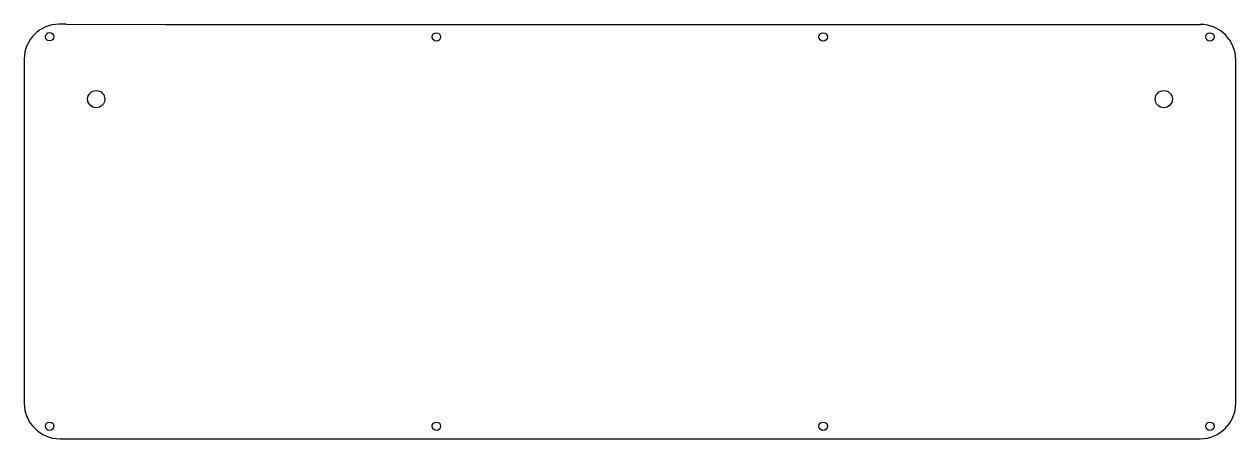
# Model space of a CAD drawing. Extents: x 58 to 374, y -196 to -88.
import ezdxf

# ---------------------------------------------------------------- set-up
doc = ezdxf.new("R2010")
doc.units = 0
doc.header["$MEASUREMENT"] = 0
doc.layers.get('0').update_dxf_attribs({"linetype": 'CONTINUOUS'})

msp = doc.modelspace()

# ---------------------------------------------------------------- linework, layer by layer
at = {"color": 0}
for p, q in [((69.14, -88.49), (67.3, -88.49)), ((69.14, -88.49), (95.08, -88.54)), ((95.08, -88.54), (364.71, -88.53)), ((58.25, -97.53), (58.25, -187.2)), ((373.96, -187.2), (373.96, -97.79)), ((67.52, -196.47), (364.7, -196.47))]:
    msp.add_line(p, q, dxfattribs=at)
at = {"linetype": 'Continuous'}
for centre in [(64.87, -91.73), (165.66, -91.79), (266.44, -91.79), (367.23, -91.79), (64.87, -193.22), (165.66, -193.22), (266.44, -193.22), (367.23, -193.22)]:
    msp.add_circle(centre, 1.1, dxfattribs=at)
at = {"color": 0}
for centre in [(77, -108), (355.21, -108)]:
    msp.add_circle(centre, 2.25, dxfattribs=at)
for centre, radius, start, end in [((67.3, -97.53), 9.04, 90, 180), ((364.7, -97.79), 9.26, 0, 89.9397), ((67.52, -187.2), 9.26, 180, 270), ((364.7, -187.2), 9.26, 270, 0)]:
    msp.add_arc(centre, radius, start, end, dxfattribs=at)

doc.saveas('drawing.dxf')
